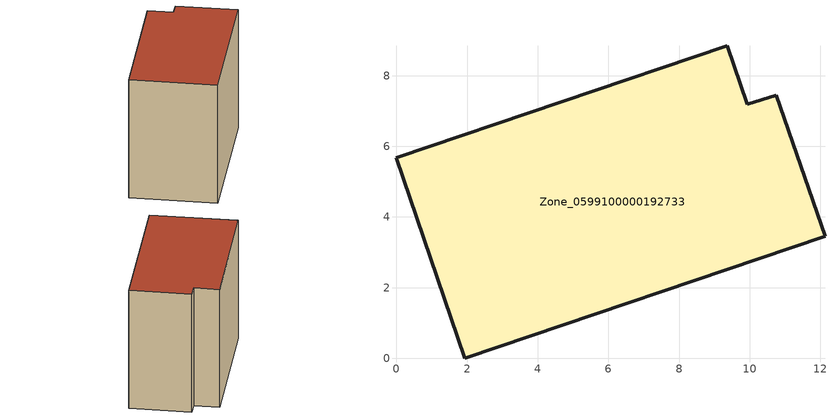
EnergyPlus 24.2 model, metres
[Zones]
Zone_0599100000192733
 floor ground (C_G): 1.94,0 0,5.67 9.37,8.85 9.93,7.19 10.76,7.45 12.13,3.45 z0
 wall outside (C_F): 1.94,0 12.13,3.45 10.76,7.45 9.93,7.19 9.37,8.85 0,5.67 1.94,0 z0:8.92
 roof outside (C_R): 0,5.67 1.94,0 12.13,3.45 10.76,7.45 9.93,7.19 9.37,8.85 z8.92
[BUILDING]
Pand.0599100000192733: North Axis=0; Terrain=City; Loads Convergence Tolerance Value=0.04; Temperature Convergence Tolerance Value=0.4; Solar Distribution=FullExterior; Maximum Number of Warmup Days=25; Minimum Number of Warmup Days=1
[Site:Location]
Rotterdam.The.Hague.AP_ZH_NLD Design_Conditions: Latitude=51.96; Longitude=4.45; Time Zone=1; Elevation=-4.5
[SITE:GROUNDTEMPERATURE:BUILDINGSURFACE]
18, 18, 18, 18, 18, 18, 18, 18, 18, 18, 18, 18
[MATERIAL] Thermal Absorptance=0.9; Solar Absorptance=0.7; Visible Absorptance=0.7
Name | Roughness | Thickness | Conductivity | Density | Specific Heat
G.TI.1946 | MediumSmooth | 0.15 | 1 | 540 | 1210
F.TI.1946 | Rough | 0.3 | 0.857143 | 1920 | 840
R.TI.1946 | MediumRough | 0.2 | 0.1 | 1500 | 1000
[CONSTRUCTION]
C_G: G.TI.1946
C_F: F.TI.1946
C_R: R.TI.1946
[ZONE]
Zone_0599100000192733: Type=1; Multiplier=1; Ceiling Height=Autocalculate; Volume=Autocalculate; Floor Area=autocalculate; Part of Total Floor Area=Yes
[ZONEINFILTRATION:DESIGNFLOWRATE]
Infil_Zone_0599100000192733: Zone or ZoneList or Space or SpaceList=Zone_0599100000192733; Schedule=AlwaysOn; Design Flow Rate Calculation Method=Flow/Area; Flow Rate per Floor Area=0.003; Constant Term Coefficient=1; Temperature Term Coefficient=0; Velocity Term Coefficient=0; Velocity Squared Term Coefficient=0
[HVACTEMPLATE:ZONE:IDEALLOADSAIRSYSTEM]
Zone_0599100000192733: Maximum Heating Supply Air Temperature=50; Minimum Cooling Supply Air Temperature=13; Maximum Heating Supply Air Humidity Ratio=0.0156; Minimum Cooling Supply Air Humidity Ratio=0.0077; Heating Limit=NoLimit; Cooling Limit=NoLimit; Dehumidification Control Type=ConstantSensibleHeatRatio; Cooling Sensible Heat Ratio=0.7; Dehumidification Setpoint=60; Humidification Control Type=None; Humidification Setpoint=30; Outdoor Air Method=None; Outdoor Air Flow Rate per Person=0.00944; Outdoor Air Flow Rate per Zone Floor Area=0; Outdoor Air Flow Rate per Zone=0; Demand Controlled Ventilation Type=None; Outdoor Air Economizer Type=NoEconomizer; Heat Recovery Type=None; Sensible Heat Recovery Effectiveness=0.7; Latent Heat Recovery Effectiveness=0.65
[ZONECONTROL:THERMOSTAT]
ThermostatControl_Zone_0599100000192733: Zone or ZoneList=Zone_0599100000192733; Control Type Schedule=DualSetpointControlType; Control 1=Thermostat_Zone_0599100000192733; Temperature Difference Between Cutout And Setpoint=0
[THERMOSTATSETPOINT:DUALSETPOINT]
Thermostat_Zone_0599100000192733: Heating Setpoint Temperature Schedule=HeatingSetpoint_Zone_0599100000192733; Cooling Setpoint Temperature Schedule=CoolingSetpoint_Zone_0599100000192733
[SCHEDULE:COMPACT]
HeatingSetpoint_Zone_0599100000192733: Through: 12/31, For: AllDays, Until: 24:00, 21
CoolingSetpoint_Zone_0599100000192733: Through: 12/31, For: AllDays, Until: 24:00, 24
DualSetpointControlType: Through: 12/31, For: AllDays, Until: 24:00, 4
AlwaysOn: Through: 12/31, For: AllDays, Until: 24:00, 1
